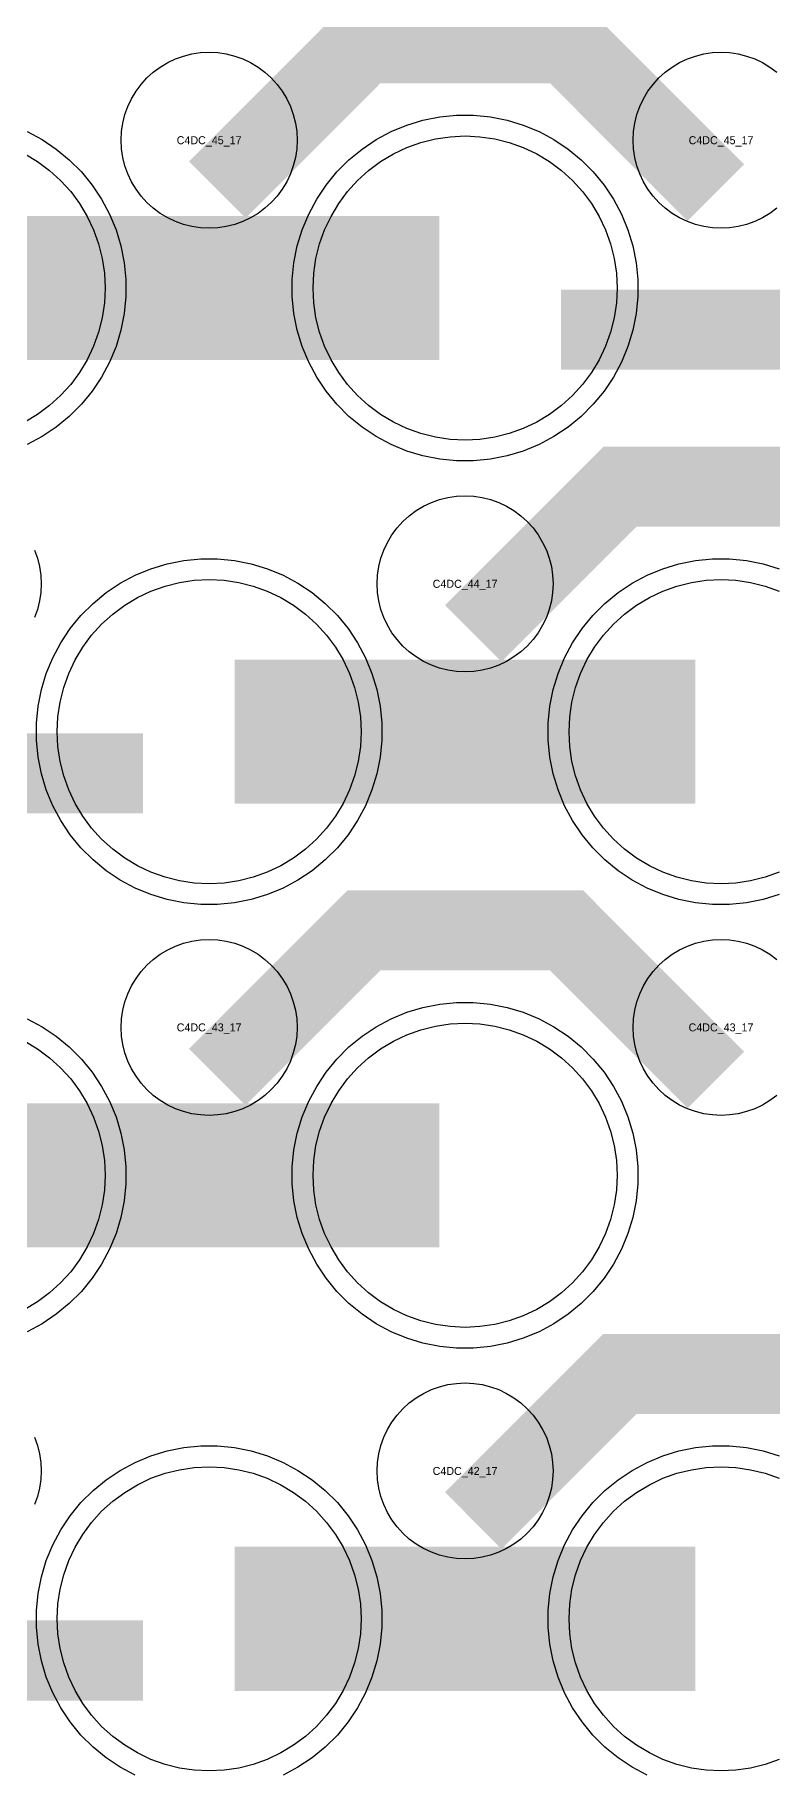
# Model space of a CAD drawing. Extents: x -11880 to 11880, y -14992 to 14992.
# Drawn here: x -6614 to -6384, y -9068 to -8525 of the extents above; entities that cross this region are included whole.
import ezdxf
from ezdxf.enums import TextEntityAlignment as Align

# ---------------------------------------------------------------- set-up
doc = ezdxf.new("R2010")
doc.units = 0
doc.header["$MEASUREMENT"] = 0
for name, color, linetype in [('GDS_775_DT_237', 138, 'CONTINUOUS'), ('RDL1_FS', 34, 'CONTINUOUS'), ('RDL_BS', 160, 'CONTINUOUS')]:
    doc.layers.add(name, color=color, linetype=linetype)

msp = doc.modelspace()

# ---------------------------------------------------------------- linework, layer by layer
at = {"layer": 'RDL1_FS'}
for points in [[(-6480, -8651.689), (-6484.657, -8651.46), (-6489.268, -8650.776), (-6493.791, -8649.644), (-6498.181, -8648.072), (-6502.395, -8646.08), (-6506.395, -8643.682), (-6510.14, -8640.904), (-6513.594, -8637.774), (-6516.724, -8634.32), (-6519.502, -8630.575), (-6521.9, -8626.575), (-6523.892, -8622.361), (-6525.464, -8617.971), (-6526.596, -8613.448), (-6527.28, -8608.837), (-6527.509, -8604.18), (-6527.28, -8599.523), (-6526.596, -8594.912), (-6525.464, -8590.389), (-6523.892, -8585.999), (-6521.9, -8581.785), (-6519.502, -8577.785), (-6516.724, -8574.04), (-6513.594, -8570.586), (-6510.14, -8567.456), (-6506.395, -8564.678), (-6502.395, -8562.28), (-6498.181, -8560.288), (-6493.791, -8558.716), (-6489.268, -8557.584), (-6484.657, -8556.9), (-6480, -8556.671), (-6475.343, -8556.9), (-6470.732, -8557.584), (-6466.209, -8558.716), (-6461.819, -8560.288), (-6457.605, -8562.28), (-6453.605, -8564.678), (-6449.86, -8567.456), (-6446.406, -8570.586), (-6443.276, -8574.04), (-6440.498, -8577.785), (-6438.1, -8581.785), (-6436.108, -8585.999), (-6434.536, -8590.389), (-6433.404, -8594.912), (-6432.72, -8599.523), (-6432.491, -8604.18), (-6432.72, -8608.837), (-6433.404, -8613.448), (-6434.536, -8617.971), (-6436.108, -8622.361), (-6438.1, -8626.575), (-6440.498, -8630.575), (-6443.276, -8634.32), (-6446.406, -8637.774), (-6449.86, -8640.904), (-6453.605, -8643.682), (-6457.605, -8646.08), (-6461.819, -8648.072), (-6466.209, -8649.644), (-6470.732, -8650.776), (-6475.343, -8651.46)], [(-6560, -9067.384), (-6564.657, -9067.155), (-6569.268, -9066.471), (-6573.791, -9065.339), (-6578.181, -9063.767), (-6582.395, -9061.775), (-6586.395, -9059.377), (-6590.14, -9056.599), (-6593.594, -9053.469), (-6596.724, -9050.015), (-6599.502, -9046.27), (-6601.9, -9042.27), (-6603.892, -9038.056), (-6605.464, -9033.666), (-6606.596, -9029.143), (-6607.28, -9024.532), (-6607.509, -9019.875), (-6607.28, -9015.218), (-6606.596, -9010.607), (-6605.464, -9006.084), (-6603.892, -9001.694), (-6601.9, -8997.48), (-6599.502, -8993.48), (-6596.724, -8989.735), (-6593.594, -8986.281), (-6590.14, -8983.151), (-6586.395, -8980.373), (-6582.395, -8977.975), (-6578.181, -8975.983), (-6573.791, -8974.411), (-6569.268, -8973.279), (-6564.657, -8972.595), (-6560, -8972.366), (-6555.343, -8972.595), (-6550.732, -8973.279), (-6546.209, -8974.411), (-6541.819, -8975.983), (-6537.605, -8977.975), (-6533.605, -8980.373), (-6529.86, -8983.151), (-6526.406, -8986.281), (-6523.276, -8989.735), (-6520.498, -8993.48), (-6518.1, -8997.48), (-6516.108, -9001.694), (-6514.536, -9006.084), (-6513.404, -9010.607), (-6512.72, -9015.218), (-6512.491, -9019.875), (-6512.72, -9024.532), (-6513.404, -9029.143), (-6514.536, -9033.666), (-6516.108, -9038.056), (-6518.1, -9042.27), (-6520.498, -9046.27), (-6523.276, -9050.015), (-6526.406, -9053.469), (-6529.86, -9056.599), (-6533.605, -9059.377), (-6537.605, -9061.775), (-6541.819, -9063.767), (-6546.209, -9065.339), (-6550.732, -9066.471), (-6555.343, -9067.155)]]:
    msp.add_lwpolyline(points, close=True, dxfattribs=at)
for points in [[(-6617.605, -8562.28), (-6613.605, -8564.678), (-6609.86, -8567.456), (-6606.406, -8570.586), (-6603.276, -8574.04), (-6600.498, -8577.785), (-6598.1, -8581.785), (-6596.108, -8585.999), (-6594.536, -8590.389), (-6593.404, -8594.912), (-6592.72, -8599.523), (-6592.491, -8604.18), (-6592.72, -8608.837), (-6593.404, -8613.448), (-6594.536, -8617.971), (-6596.108, -8622.361), (-6598.1, -8626.575), (-6600.498, -8630.575), (-6603.276, -8634.32), (-6606.406, -8637.774), (-6609.86, -8640.904), (-6613.605, -8643.682), (-6617.605, -8646.08)], [(-6381.819, -9063.767), (-6386.209, -9065.339), (-6390.732, -9066.471), (-6395.343, -9067.155), (-6400, -9067.384), (-6404.657, -9067.155), (-6409.268, -9066.471), (-6413.791, -9065.339), (-6418.181, -9063.767), (-6422.395, -9061.775), (-6426.395, -9059.377), (-6430.14, -9056.599), (-6433.594, -9053.469), (-6436.724, -9050.015), (-6439.502, -9046.27), (-6441.9, -9042.27), (-6443.892, -9038.056), (-6445.464, -9033.666), (-6446.596, -9029.143), (-6447.28, -9024.532), (-6447.509, -9019.875), (-6447.28, -9015.218), (-6446.596, -9010.607), (-6445.464, -9006.084), (-6443.892, -9001.694), (-6441.9, -8997.48), (-6439.502, -8993.48), (-6436.724, -8989.735), (-6433.594, -8986.281), (-6430.14, -8983.151), (-6426.395, -8980.373), (-6422.395, -8977.975), (-6418.181, -8975.983), (-6413.791, -8974.411), (-6409.268, -8973.279), (-6404.657, -8972.595), (-6400, -8972.366), (-6395.343, -8972.595), (-6390.732, -8973.279), (-6386.209, -8974.411), (-6381.819, -8975.983)]]:
    msp.add_lwpolyline(points, dxfattribs=at)
for points in [[(-6631.998, -8604.18, 45, 45, 0), (-6559.998, -8604.18, 45, 45, 0)], [(-6559.998, -8604.18, 45, 45, 0), (-6487.998, -8604.18, 45, 45, 0)], [(-6551.998, -9019.875, 45, 45, 0), (-6479.998, -9019.875, 45, 45, 0)], [(-6479.998, -9019.875, 45, 45, 0), (-6407.998, -9019.875, 45, 45, 0)]]:
    msp.add_lwpolyline(points, format="xyseb", dxfattribs=at)
at = {"layer": 'RDL1_FS', "color": 240, "true_color": 0xed1f24}
for points in [[(-6560, -8790.254), (-6564.657, -8790.025), (-6569.268, -8789.341), (-6573.791, -8788.209), (-6578.181, -8786.637), (-6582.395, -8784.645), (-6586.395, -8782.247), (-6590.14, -8779.469), (-6593.594, -8776.339), (-6596.724, -8772.885), (-6599.502, -8769.14), (-6601.9, -8765.14), (-6603.892, -8760.926), (-6605.464, -8756.536), (-6606.596, -8752.013), (-6607.28, -8747.402), (-6607.509, -8742.745), (-6607.28, -8738.088), (-6606.596, -8733.477), (-6605.464, -8728.954), (-6603.892, -8724.564), (-6601.9, -8720.35), (-6599.502, -8716.35), (-6596.724, -8712.605), (-6593.594, -8709.151), (-6590.14, -8706.021), (-6586.395, -8703.243), (-6582.395, -8700.845), (-6578.181, -8698.853), (-6573.791, -8697.281), (-6569.268, -8696.149), (-6564.657, -8695.465), (-6560, -8695.236), (-6555.343, -8695.465), (-6550.732, -8696.149), (-6546.209, -8697.281), (-6541.819, -8698.853), (-6537.605, -8700.845), (-6533.605, -8703.243), (-6529.86, -8706.021), (-6526.406, -8709.151), (-6523.276, -8712.605), (-6520.498, -8716.35), (-6518.1, -8720.35), (-6516.108, -8724.564), (-6514.536, -8728.954), (-6513.404, -8733.477), (-6512.72, -8738.088), (-6512.491, -8742.745), (-6512.72, -8747.402), (-6513.404, -8752.013), (-6514.536, -8756.536), (-6516.108, -8760.926), (-6518.1, -8765.14), (-6520.498, -8769.14), (-6523.276, -8772.885), (-6526.406, -8776.339), (-6529.86, -8779.469), (-6533.605, -8782.247), (-6537.605, -8784.645), (-6541.819, -8786.637), (-6546.209, -8788.209), (-6550.732, -8789.341), (-6555.343, -8790.025)], [(-6480, -8928.819), (-6484.657, -8928.59), (-6489.268, -8927.906), (-6493.791, -8926.774), (-6498.181, -8925.202), (-6502.395, -8923.21), (-6506.395, -8920.812), (-6510.14, -8918.034), (-6513.594, -8914.904), (-6516.724, -8911.45), (-6519.502, -8907.705), (-6521.9, -8903.705), (-6523.892, -8899.491), (-6525.464, -8895.101), (-6526.596, -8890.578), (-6527.28, -8885.967), (-6527.509, -8881.31), (-6527.28, -8876.653), (-6526.596, -8872.042), (-6525.464, -8867.519), (-6523.892, -8863.129), (-6521.9, -8858.915), (-6519.502, -8854.915), (-6516.724, -8851.17), (-6513.594, -8847.716), (-6510.14, -8844.586), (-6506.395, -8841.808), (-6502.395, -8839.41), (-6498.181, -8837.418), (-6493.791, -8835.846), (-6489.268, -8834.714), (-6484.657, -8834.03), (-6480, -8833.801), (-6475.343, -8834.03), (-6470.732, -8834.714), (-6466.209, -8835.846), (-6461.819, -8837.418), (-6457.605, -8839.41), (-6453.605, -8841.808), (-6449.86, -8844.586), (-6446.406, -8847.716), (-6443.276, -8851.17), (-6440.498, -8854.915), (-6438.1, -8858.915), (-6436.108, -8863.129), (-6434.536, -8867.519), (-6433.404, -8872.042), (-6432.72, -8876.653), (-6432.491, -8881.31), (-6432.72, -8885.967), (-6433.404, -8890.578), (-6434.536, -8895.101), (-6436.108, -8899.491), (-6438.1, -8903.705), (-6440.498, -8907.705), (-6443.276, -8911.45), (-6446.406, -8914.904), (-6449.86, -8918.034), (-6453.605, -8920.812), (-6457.605, -8923.21), (-6461.819, -8925.202), (-6466.209, -8926.774), (-6470.732, -8927.906), (-6475.343, -8928.59)]]:
    msp.add_lwpolyline(points, close=True, dxfattribs=at)
for points in [[(-6381.819, -8786.637), (-6386.209, -8788.209), (-6390.732, -8789.341), (-6395.343, -8790.025), (-6400, -8790.254), (-6404.657, -8790.025), (-6409.268, -8789.341), (-6413.791, -8788.209), (-6418.181, -8786.637), (-6422.395, -8784.645), (-6426.395, -8782.247), (-6430.14, -8779.469), (-6433.594, -8776.339), (-6436.724, -8772.885), (-6439.502, -8769.14), (-6441.9, -8765.14), (-6443.892, -8760.926), (-6445.464, -8756.536), (-6446.596, -8752.013), (-6447.28, -8747.402), (-6447.509, -8742.745), (-6447.28, -8738.088), (-6446.596, -8733.477), (-6445.464, -8728.954), (-6443.892, -8724.564), (-6441.9, -8720.35), (-6439.502, -8716.35), (-6436.724, -8712.605), (-6433.594, -8709.151), (-6430.14, -8706.021), (-6426.395, -8703.243), (-6422.395, -8700.845), (-6418.181, -8698.853), (-6413.791, -8697.281), (-6409.268, -8696.149), (-6404.657, -8695.465), (-6400, -8695.236), (-6395.343, -8695.465), (-6390.732, -8696.149), (-6386.209, -8697.281), (-6381.819, -8698.853)], [(-6617.605, -8839.41), (-6613.605, -8841.808), (-6609.86, -8844.586), (-6606.406, -8847.716), (-6603.276, -8851.17), (-6600.498, -8854.915), (-6598.1, -8858.915), (-6596.108, -8863.129), (-6594.536, -8867.519), (-6593.404, -8872.042), (-6592.72, -8876.653), (-6592.491, -8881.31), (-6592.72, -8885.967), (-6593.404, -8890.578), (-6594.536, -8895.101), (-6596.108, -8899.491), (-6598.1, -8903.705), (-6600.498, -8907.705), (-6603.276, -8911.45), (-6606.406, -8914.904), (-6609.86, -8918.034), (-6613.605, -8920.812), (-6617.605, -8923.21)]]:
    msp.add_lwpolyline(points, dxfattribs=at)
for points in [[(-6551.998, -8742.745, 45, 45, 0), (-6479.998, -8742.745, 45, 45, 0)], [(-6479.998, -8742.745, 45, 45, 0), (-6407.998, -8742.745, 45, 45, 0)], [(-6631.998, -8881.31, 45, 45, 0), (-6559.998, -8881.31, 45, 45, 0)], [(-6559.998, -8881.31, 45, 45, 0), (-6487.998, -8881.31, 45, 45, 0)]]:
    msp.add_lwpolyline(points, format="xyseb", dxfattribs=at)
at = {"layer": 'RDL_BS'}
for points in [[(-6557.438, -8573.494, 25, 25, 0), (-6511.623, -8527.679, 25, 25, 0), (-6478.07, -8527.679, 25, 25, 0)], [(-6401.599, -8574.393, 25, 25, 0), (-6448.313, -8527.679, 25, 25, 0), (-6478.071, -8527.679, 25, 25, 0)], [(-6449.984, -8617.193, 25, 25, 0), (-6340.719, -8617.193, 25, 25, 0)], [(-6477.438, -8712.059, 25, 25, 0), (-6431.623, -8666.244, 25, 25, 0), (-6398.07, -8666.244, 25, 25, 0)], [(-6321.599, -8712.958, 25, 25, 0), (-6368.313, -8666.244, 25, 25, 0), (-6398.071, -8666.244, 25, 25, 0)], [(-6557.438, -8850.624, 25, 25, 0), (-6511.623, -8804.809, 25, 25, 0), (-6478.07, -8804.809, 25, 25, 0)], [(-6401.599, -8851.523, 25, 25, 0), (-6448.313, -8804.809, 25, 25, 0), (-6478.071, -8804.809, 25, 25, 0)], [(-6477.438, -8989.189, 25, 25, 0), (-6431.623, -8943.374, 25, 25, 0), (-6398.07, -8943.374, 25, 25, 0)], [(-6321.599, -8990.088, 25, 25, 0), (-6368.313, -8943.374, 25, 25, 0), (-6398.071, -8943.374, 25, 25, 0)], [(-6689.984, -9032.888, 25, 25, 0), (-6580.719, -9032.888, 25, 25, 0)]]:
    msp.add_lwpolyline(points, format="xyseb", dxfattribs=at)
for points in [[(-6560, -8585.486), (-6562.693, -8585.354), (-6565.365, -8584.958), (-6567.984, -8584.301), (-6570.519, -8583.394), (-6572.956, -8582.242), (-6575.28, -8580.849), (-6577.443, -8579.246), (-6579.442, -8577.434), (-6581.254, -8575.435), (-6582.857, -8573.272), (-6584.25, -8570.948), (-6585.402, -8568.511), (-6586.309, -8565.976), (-6586.966, -8563.357), (-6587.362, -8560.685), (-6587.494, -8557.992), (-6587.362, -8555.299), (-6586.966, -8552.627), (-6586.309, -8550.008), (-6585.402, -8547.473), (-6584.25, -8545.036), (-6582.857, -8542.712), (-6581.254, -8540.549), (-6579.442, -8538.55), (-6577.443, -8536.738), (-6575.28, -8535.135), (-6572.956, -8533.742), (-6570.519, -8532.59), (-6567.984, -8531.683), (-6565.365, -8531.026), (-6562.693, -8530.63), (-6560, -8530.498), (-6557.307, -8530.63), (-6554.635, -8531.026), (-6552.016, -8531.683), (-6549.481, -8532.59), (-6547.044, -8533.742), (-6544.72, -8535.135), (-6542.557, -8536.738), (-6540.558, -8538.55), (-6538.746, -8540.549), (-6537.143, -8542.712), (-6535.75, -8545.036), (-6534.598, -8547.473), (-6533.691, -8550.008), (-6533.034, -8552.627), (-6532.638, -8555.299), (-6532.506, -8557.992), (-6532.638, -8560.685), (-6533.034, -8563.357), (-6533.691, -8565.976), (-6534.598, -8568.511), (-6535.75, -8570.948), (-6537.143, -8573.272), (-6538.746, -8575.435), (-6540.558, -8577.434), (-6542.557, -8579.246), (-6544.72, -8580.849), (-6547.044, -8582.242), (-6549.481, -8583.394), (-6552.016, -8584.301), (-6554.635, -8584.958), (-6557.307, -8585.354)], [(-6482.644, -8658.18), (-6487.938, -8657.663), (-6493.165, -8656.617), (-6498.205, -8655.086), (-6503.115, -8653.055), (-6507.777, -8650.563), (-6512.191, -8647.616), (-6516.292, -8644.254), (-6520.074, -8640.472), (-6523.436, -8636.371), (-6526.383, -8631.957), (-6528.875, -8627.295), (-6530.906, -8622.385), (-6532.437, -8617.345), (-6533.483, -8612.118), (-6534, -8606.824), (-6534, -8601.536), (-6533.483, -8596.242), (-6532.437, -8591.015), (-6530.906, -8585.975), (-6528.875, -8581.065), (-6526.383, -8576.403), (-6523.436, -8571.989), (-6520.074, -8567.888), (-6516.292, -8564.106), (-6512.191, -8560.744), (-6507.777, -8557.797), (-6503.115, -8555.305), (-6498.205, -8553.274), (-6493.165, -8551.743), (-6487.938, -8550.697), (-6482.644, -8550.18), (-6477.356, -8550.18), (-6472.062, -8550.697), (-6466.835, -8551.743), (-6461.795, -8553.274), (-6456.885, -8555.305), (-6452.223, -8557.797), (-6447.809, -8560.744), (-6443.708, -8564.106), (-6439.926, -8567.888), (-6436.564, -8571.989), (-6433.617, -8576.403), (-6431.125, -8581.065), (-6429.094, -8585.975), (-6427.563, -8591.015), (-6426.517, -8596.242), (-6426, -8601.536), (-6426, -8606.824), (-6426.517, -8612.118), (-6427.563, -8617.345), (-6429.094, -8622.385), (-6431.125, -8627.295), (-6433.617, -8631.957), (-6436.564, -8636.371), (-6439.926, -8640.472), (-6443.708, -8644.254), (-6447.809, -8647.616), (-6452.223, -8650.563), (-6456.885, -8653.055), (-6461.795, -8655.086), (-6466.835, -8656.617), (-6472.062, -8657.663), (-6477.356, -8658.18)], [(-6480, -8724.051), (-6482.693, -8723.919), (-6485.365, -8723.523), (-6487.984, -8722.866), (-6490.519, -8721.959), (-6492.956, -8720.807), (-6495.28, -8719.414), (-6497.443, -8717.811), (-6499.442, -8715.999), (-6501.254, -8714), (-6502.857, -8711.837), (-6504.25, -8709.513), (-6505.402, -8707.076), (-6506.309, -8704.541), (-6506.966, -8701.922), (-6507.362, -8699.25), (-6507.494, -8696.557), (-6507.362, -8693.864), (-6506.966, -8691.192), (-6506.309, -8688.573), (-6505.402, -8686.038), (-6504.25, -8683.601), (-6502.857, -8681.277), (-6501.254, -8679.114), (-6499.442, -8677.115), (-6497.443, -8675.303), (-6495.28, -8673.7), (-6492.956, -8672.307), (-6490.519, -8671.155), (-6487.984, -8670.248), (-6485.365, -8669.591), (-6482.693, -8669.195), (-6480, -8669.063), (-6477.307, -8669.195), (-6474.635, -8669.591), (-6472.016, -8670.248), (-6469.481, -8671.155), (-6467.044, -8672.307), (-6464.72, -8673.7), (-6462.557, -8675.303), (-6460.558, -8677.115), (-6458.746, -8679.114), (-6457.143, -8681.277), (-6455.75, -8683.601), (-6454.598, -8686.038), (-6453.691, -8688.573), (-6453.034, -8691.192), (-6452.638, -8693.864), (-6452.506, -8696.557), (-6452.638, -8699.25), (-6453.034, -8701.922), (-6453.691, -8704.541), (-6454.598, -8707.076), (-6455.75, -8709.513), (-6457.143, -8711.837), (-6458.746, -8714), (-6460.558, -8715.999), (-6462.557, -8717.811), (-6464.72, -8719.414), (-6467.044, -8720.807), (-6469.481, -8721.959), (-6472.016, -8722.866), (-6474.635, -8723.523), (-6477.307, -8723.919)], [(-6560, -8862.616), (-6562.693, -8862.484), (-6565.365, -8862.088), (-6567.984, -8861.431), (-6570.519, -8860.524), (-6572.956, -8859.372), (-6575.28, -8857.979), (-6577.443, -8856.376), (-6579.442, -8854.564), (-6581.254, -8852.565), (-6582.857, -8850.402), (-6584.25, -8848.078), (-6585.402, -8845.641), (-6586.309, -8843.106), (-6586.966, -8840.487), (-6587.362, -8837.815), (-6587.494, -8835.122), (-6587.362, -8832.429), (-6586.966, -8829.757), (-6586.309, -8827.138), (-6585.402, -8824.603), (-6584.25, -8822.166), (-6582.857, -8819.842), (-6581.254, -8817.679), (-6579.442, -8815.68), (-6577.443, -8813.868), (-6575.28, -8812.265), (-6572.956, -8810.872), (-6570.519, -8809.72), (-6567.984, -8808.813), (-6565.365, -8808.156), (-6562.693, -8807.76), (-6560, -8807.628), (-6557.307, -8807.76), (-6554.635, -8808.156), (-6552.016, -8808.813), (-6549.481, -8809.72), (-6547.044, -8810.872), (-6544.72, -8812.265), (-6542.557, -8813.868), (-6540.558, -8815.68), (-6538.746, -8817.679), (-6537.143, -8819.842), (-6535.75, -8822.166), (-6534.598, -8824.603), (-6533.691, -8827.138), (-6533.034, -8829.757), (-6532.638, -8832.429), (-6532.506, -8835.122), (-6532.638, -8837.815), (-6533.034, -8840.487), (-6533.691, -8843.106), (-6534.598, -8845.641), (-6535.75, -8848.078), (-6537.143, -8850.402), (-6538.746, -8852.565), (-6540.558, -8854.564), (-6542.557, -8856.376), (-6544.72, -8857.979), (-6547.044, -8859.372), (-6549.481, -8860.524), (-6552.016, -8861.431), (-6554.635, -8862.088), (-6557.307, -8862.484)], [(-6480, -9001.181), (-6482.693, -9001.049), (-6485.365, -9000.653), (-6487.984, -8999.996), (-6490.519, -8999.089), (-6492.956, -8997.937), (-6495.28, -8996.544), (-6497.443, -8994.941), (-6499.442, -8993.129), (-6501.254, -8991.13), (-6502.857, -8988.967), (-6504.25, -8986.643), (-6505.402, -8984.206), (-6506.309, -8981.671), (-6506.966, -8979.052), (-6507.362, -8976.38), (-6507.494, -8973.687), (-6507.362, -8970.994), (-6506.966, -8968.322), (-6506.309, -8965.703), (-6505.402, -8963.168), (-6504.25, -8960.731), (-6502.857, -8958.407), (-6501.254, -8956.244), (-6499.442, -8954.245), (-6497.443, -8952.433), (-6495.28, -8950.83), (-6492.956, -8949.437), (-6490.519, -8948.285), (-6487.984, -8947.378), (-6485.365, -8946.721), (-6482.693, -8946.325), (-6480, -8946.193), (-6477.307, -8946.325), (-6474.635, -8946.721), (-6472.016, -8947.378), (-6469.481, -8948.285), (-6467.044, -8949.437), (-6464.72, -8950.83), (-6462.557, -8952.433), (-6460.558, -8954.245), (-6458.746, -8956.244), (-6457.143, -8958.407), (-6455.75, -8960.731), (-6454.598, -8963.168), (-6453.691, -8965.703), (-6453.034, -8968.322), (-6452.638, -8970.994), (-6452.506, -8973.687), (-6452.638, -8976.38), (-6453.034, -8979.052), (-6453.691, -8981.671), (-6454.598, -8984.206), (-6455.75, -8986.643), (-6457.143, -8988.967), (-6458.746, -8991.13), (-6460.558, -8993.129), (-6462.557, -8994.941), (-6464.72, -8996.544), (-6467.044, -8997.937), (-6469.481, -8999.089), (-6472.016, -8999.996), (-6474.635, -9000.653), (-6477.307, -9001.049)]]:
    msp.add_lwpolyline(points, close=True, dxfattribs=at)
for points in [[(-6382.557, -8579.246), (-6384.72, -8580.849), (-6387.044, -8582.242), (-6389.481, -8583.394), (-6392.016, -8584.301), (-6394.635, -8584.958), (-6397.307, -8585.354), (-6400, -8585.486), (-6402.693, -8585.354), (-6405.365, -8584.958), (-6407.984, -8584.301), (-6410.519, -8583.394), (-6412.956, -8582.242), (-6415.28, -8580.849), (-6417.443, -8579.246), (-6419.442, -8577.434), (-6421.254, -8575.435), (-6422.857, -8573.272), (-6424.25, -8570.948), (-6425.402, -8568.511), (-6426.309, -8565.976), (-6426.966, -8563.357), (-6427.362, -8560.685), (-6427.494, -8557.992), (-6427.362, -8555.299), (-6426.966, -8552.627), (-6426.309, -8550.008), (-6425.402, -8547.473), (-6424.25, -8545.036), (-6422.857, -8542.712), (-6421.254, -8540.549), (-6419.442, -8538.55), (-6417.443, -8536.738), (-6415.28, -8535.135), (-6412.956, -8533.742), (-6410.519, -8532.59), (-6407.984, -8531.683), (-6405.365, -8531.026), (-6402.693, -8530.63), (-6400, -8530.498), (-6397.307, -8530.63), (-6394.635, -8531.026), (-6392.016, -8531.683), (-6389.481, -8532.59), (-6387.044, -8533.742), (-6384.72, -8535.135), (-6382.557, -8536.738)], [(-6616.885, -8555.305), (-6612.223, -8557.797), (-6607.809, -8560.744), (-6603.708, -8564.106), (-6599.926, -8567.888), (-6596.564, -8571.989), (-6593.617, -8576.403), (-6591.125, -8581.065), (-6589.094, -8585.975), (-6587.563, -8591.015), (-6586.517, -8596.242), (-6586, -8601.536), (-6586, -8606.824), (-6586.517, -8612.118), (-6587.563, -8617.345), (-6589.094, -8622.385), (-6591.125, -8627.295), (-6593.617, -8631.957), (-6596.564, -8636.371), (-6599.926, -8640.472), (-6603.708, -8644.254), (-6607.809, -8647.616), (-6612.223, -8650.563), (-6616.885, -8653.055)], [(-6614.598, -8686.038), (-6613.691, -8688.573), (-6613.034, -8691.192), (-6612.638, -8693.864), (-6612.506, -8696.557), (-6612.638, -8699.25), (-6613.034, -8701.922), (-6613.691, -8704.541), (-6614.598, -8707.076)], [(-6382.557, -8856.376), (-6384.72, -8857.979), (-6387.044, -8859.372), (-6389.481, -8860.524), (-6392.016, -8861.431), (-6394.635, -8862.088), (-6397.307, -8862.484), (-6400, -8862.616), (-6402.693, -8862.484), (-6405.365, -8862.088), (-6407.984, -8861.431), (-6410.519, -8860.524), (-6412.956, -8859.372), (-6415.28, -8857.979), (-6417.443, -8856.376), (-6419.442, -8854.564), (-6421.254, -8852.565), (-6422.857, -8850.402), (-6424.25, -8848.078), (-6425.402, -8845.641), (-6426.309, -8843.106), (-6426.966, -8840.487), (-6427.362, -8837.815), (-6427.494, -8835.122), (-6427.362, -8832.429), (-6426.966, -8829.757), (-6426.309, -8827.138), (-6425.402, -8824.603), (-6424.25, -8822.166), (-6422.857, -8819.842), (-6421.254, -8817.679), (-6419.442, -8815.68), (-6417.443, -8813.868), (-6415.28, -8812.265), (-6412.956, -8810.872), (-6410.519, -8809.72), (-6407.984, -8808.813), (-6405.365, -8808.156), (-6402.693, -8807.76), (-6400, -8807.628), (-6397.307, -8807.76), (-6394.635, -8808.156), (-6392.016, -8808.813), (-6389.481, -8809.72), (-6387.044, -8810.872), (-6384.72, -8812.265), (-6382.557, -8813.868)], [(-6614.598, -8963.168), (-6613.691, -8965.703), (-6613.034, -8968.322), (-6612.638, -8970.994), (-6612.506, -8973.687), (-6612.638, -8976.38), (-6613.034, -8979.052), (-6613.691, -8981.671), (-6614.598, -8984.206)], [(-6583.115, -9068.75), (-6587.777, -9066.258), (-6592.191, -9063.311), (-6596.292, -9059.949), (-6600.074, -9056.167), (-6603.436, -9052.066), (-6606.383, -9047.652), (-6608.875, -9042.99), (-6610.906, -9038.08), (-6612.437, -9033.04), (-6613.483, -9027.813), (-6614, -9022.519), (-6614, -9017.231), (-6613.483, -9011.937), (-6612.437, -9006.71), (-6610.906, -9001.67), (-6608.875, -8996.76), (-6606.383, -8992.098), (-6603.436, -8987.684), (-6600.074, -8983.583), (-6596.292, -8979.801), (-6592.191, -8976.439), (-6587.777, -8973.492), (-6583.115, -8971), (-6578.205, -8968.969), (-6573.165, -8967.438), (-6567.938, -8966.392), (-6562.644, -8965.875), (-6557.356, -8965.875), (-6552.062, -8966.392), (-6546.835, -8967.438), (-6541.795, -8968.969), (-6536.885, -8971), (-6532.223, -8973.492), (-6527.809, -8976.439), (-6523.708, -8979.801), (-6519.926, -8983.583), (-6516.564, -8987.684), (-6513.617, -8992.098), (-6511.125, -8996.76), (-6509.094, -9001.67), (-6507.563, -9006.71), (-6506.517, -9011.937), (-6506, -9017.231), (-6506, -9022.519), (-6506.517, -9027.813), (-6507.563, -9033.04), (-6509.094, -9038.08), (-6511.125, -9042.99), (-6513.617, -9047.652), (-6516.564, -9052.066), (-6519.926, -9056.167), (-6523.708, -9059.949), (-6527.809, -9063.311), (-6532.223, -9066.258), (-6536.885, -9068.75)], [(-6423.115, -9068.75), (-6427.777, -9066.258), (-6432.191, -9063.311), (-6436.292, -9059.949), (-6440.074, -9056.167), (-6443.436, -9052.066), (-6446.383, -9047.652), (-6448.875, -9042.99), (-6450.906, -9038.08), (-6452.437, -9033.04), (-6453.483, -9027.813), (-6454, -9022.519), (-6454, -9017.231), (-6453.483, -9011.937), (-6452.437, -9006.71), (-6450.906, -9001.67), (-6448.875, -8996.76), (-6446.383, -8992.098), (-6443.436, -8987.684), (-6440.074, -8983.583), (-6436.292, -8979.801), (-6432.191, -8976.439), (-6427.777, -8973.492), (-6423.115, -8971), (-6418.205, -8968.969), (-6413.165, -8967.438), (-6407.938, -8966.392), (-6402.644, -8965.875), (-6397.356, -8965.875), (-6392.062, -8966.392), (-6386.835, -8967.438), (-6381.795, -8968.969)]]:
    msp.add_lwpolyline(points, dxfattribs=at)
at = {"layer": 'RDL_BS', "color": 240, "true_color": 0xed1f24}
for points in [[(-6562.644, -8796.745), (-6567.938, -8796.228), (-6573.165, -8795.182), (-6578.205, -8793.651), (-6583.115, -8791.62), (-6587.777, -8789.128), (-6592.191, -8786.181), (-6596.292, -8782.819), (-6600.074, -8779.037), (-6603.436, -8774.936), (-6606.383, -8770.522), (-6608.875, -8765.86), (-6610.906, -8760.95), (-6612.437, -8755.91), (-6613.483, -8750.683), (-6614, -8745.389), (-6614, -8740.101), (-6613.483, -8734.807), (-6612.437, -8729.58), (-6610.906, -8724.54), (-6608.875, -8719.63), (-6606.383, -8714.968), (-6603.436, -8710.554), (-6600.074, -8706.453), (-6596.292, -8702.671), (-6592.191, -8699.309), (-6587.777, -8696.362), (-6583.115, -8693.87), (-6578.205, -8691.839), (-6573.165, -8690.308), (-6567.938, -8689.262), (-6562.644, -8688.745), (-6557.356, -8688.745), (-6552.062, -8689.262), (-6546.835, -8690.308), (-6541.795, -8691.839), (-6536.885, -8693.87), (-6532.223, -8696.362), (-6527.809, -8699.309), (-6523.708, -8702.671), (-6519.926, -8706.453), (-6516.564, -8710.554), (-6513.617, -8714.968), (-6511.125, -8719.63), (-6509.094, -8724.54), (-6507.563, -8729.58), (-6506.517, -8734.807), (-6506, -8740.101), (-6506, -8745.389), (-6506.517, -8750.683), (-6507.563, -8755.91), (-6509.094, -8760.95), (-6511.125, -8765.86), (-6513.617, -8770.522), (-6516.564, -8774.936), (-6519.926, -8779.037), (-6523.708, -8782.819), (-6527.809, -8786.181), (-6532.223, -8789.128), (-6536.885, -8791.62), (-6541.795, -8793.651), (-6546.835, -8795.182), (-6552.062, -8796.228), (-6557.356, -8796.745)], [(-6482.644, -8935.31), (-6487.938, -8934.793), (-6493.165, -8933.747), (-6498.205, -8932.216), (-6503.115, -8930.185), (-6507.777, -8927.693), (-6512.191, -8924.746), (-6516.292, -8921.384), (-6520.074, -8917.602), (-6523.436, -8913.501), (-6526.383, -8909.087), (-6528.875, -8904.425), (-6530.906, -8899.515), (-6532.437, -8894.475), (-6533.483, -8889.248), (-6534, -8883.954), (-6534, -8878.666), (-6533.483, -8873.372), (-6532.437, -8868.145), (-6530.906, -8863.105), (-6528.875, -8858.195), (-6526.383, -8853.533), (-6523.436, -8849.119), (-6520.074, -8845.018), (-6516.292, -8841.236), (-6512.191, -8837.874), (-6507.777, -8834.927), (-6503.115, -8832.435), (-6498.205, -8830.404), (-6493.165, -8828.873), (-6487.938, -8827.827), (-6482.644, -8827.31), (-6477.356, -8827.31), (-6472.062, -8827.827), (-6466.835, -8828.873), (-6461.795, -8830.404), (-6456.885, -8832.435), (-6452.223, -8834.927), (-6447.809, -8837.874), (-6443.708, -8841.236), (-6439.926, -8845.018), (-6436.564, -8849.119), (-6433.617, -8853.533), (-6431.125, -8858.195), (-6429.094, -8863.105), (-6427.563, -8868.145), (-6426.517, -8873.372), (-6426, -8878.666), (-6426, -8883.954), (-6426.517, -8889.248), (-6427.563, -8894.475), (-6429.094, -8899.515), (-6431.125, -8904.425), (-6433.617, -8909.087), (-6436.564, -8913.501), (-6439.926, -8917.602), (-6443.708, -8921.384), (-6447.809, -8924.746), (-6452.223, -8927.693), (-6456.885, -8930.185), (-6461.795, -8932.216), (-6466.835, -8933.747), (-6472.062, -8934.793), (-6477.356, -8935.31)]]:
    msp.add_lwpolyline(points, close=True, dxfattribs=at)
for points in [[(-6381.795, -8793.651), (-6386.835, -8795.182), (-6392.062, -8796.228), (-6397.356, -8796.745), (-6402.644, -8796.745), (-6407.938, -8796.228), (-6413.165, -8795.182), (-6418.205, -8793.651), (-6423.115, -8791.62), (-6427.777, -8789.128), (-6432.191, -8786.181), (-6436.292, -8782.819), (-6440.074, -8779.037), (-6443.436, -8774.936), (-6446.383, -8770.522), (-6448.875, -8765.86), (-6450.906, -8760.95), (-6452.437, -8755.91), (-6453.483, -8750.683), (-6454, -8745.389), (-6454, -8740.101), (-6453.483, -8734.807), (-6452.437, -8729.58), (-6450.906, -8724.54), (-6448.875, -8719.63), (-6446.383, -8714.968), (-6443.436, -8710.554), (-6440.074, -8706.453), (-6436.292, -8702.671), (-6432.191, -8699.309), (-6427.777, -8696.362), (-6423.115, -8693.87), (-6418.205, -8691.839), (-6413.165, -8690.308), (-6407.938, -8689.262), (-6402.644, -8688.745), (-6397.356, -8688.745), (-6392.062, -8689.262), (-6386.835, -8690.308), (-6381.795, -8691.839)], [(-6616.885, -8832.435), (-6612.223, -8834.927), (-6607.809, -8837.874), (-6603.708, -8841.236), (-6599.926, -8845.018), (-6596.564, -8849.119), (-6593.617, -8853.533), (-6591.125, -8858.195), (-6589.094, -8863.105), (-6587.563, -8868.145), (-6586.517, -8873.372), (-6586, -8878.666), (-6586, -8883.954), (-6586.517, -8889.248), (-6587.563, -8894.475), (-6589.094, -8899.515), (-6591.125, -8904.425), (-6593.617, -8909.087), (-6596.564, -8913.501), (-6599.926, -8917.602), (-6603.708, -8921.384), (-6607.809, -8924.746), (-6612.223, -8927.693), (-6616.885, -8930.185)]]:
    msp.add_lwpolyline(points, dxfattribs=at)
msp.add_lwpolyline([(-6689.984, -8755.758, 25, 25, 0), (-6580.719, -8755.758, 25, 25, 0)], format="xyseb", dxfattribs=at)

# ---------------------------------------------------------------- texts
at = {"layer": 'GDS_775_DT_237'}
for s, p in [('C4DC_45_17', (-6560, -8557.992)), ('C4DC_45_17', (-6560, -8557.992)), ('C4DC_45_17', (-6400, -8557.992)), ('C4DC_45_17', (-6400, -8557.992)), ('C4DC_44_17', (-6480, -8696.557)), ('C4DC_44_17', (-6480, -8696.557)), ('C4DC_43_17', (-6560, -8835.122)), ('C4DC_43_17', (-6560, -8835.122)), ('C4DC_43_17', (-6400, -8835.122)), ('C4DC_43_17', (-6400, -8835.122)), ('C4DC_42_17', (-6480, -8973.687)), ('C4DC_42_17', (-6480, -8973.687))]:
    msp.add_text(s, height=2.5, dxfattribs=at).set_placement(p, align=Align.MIDDLE_CENTER)

doc.saveas('drawing.dxf')
